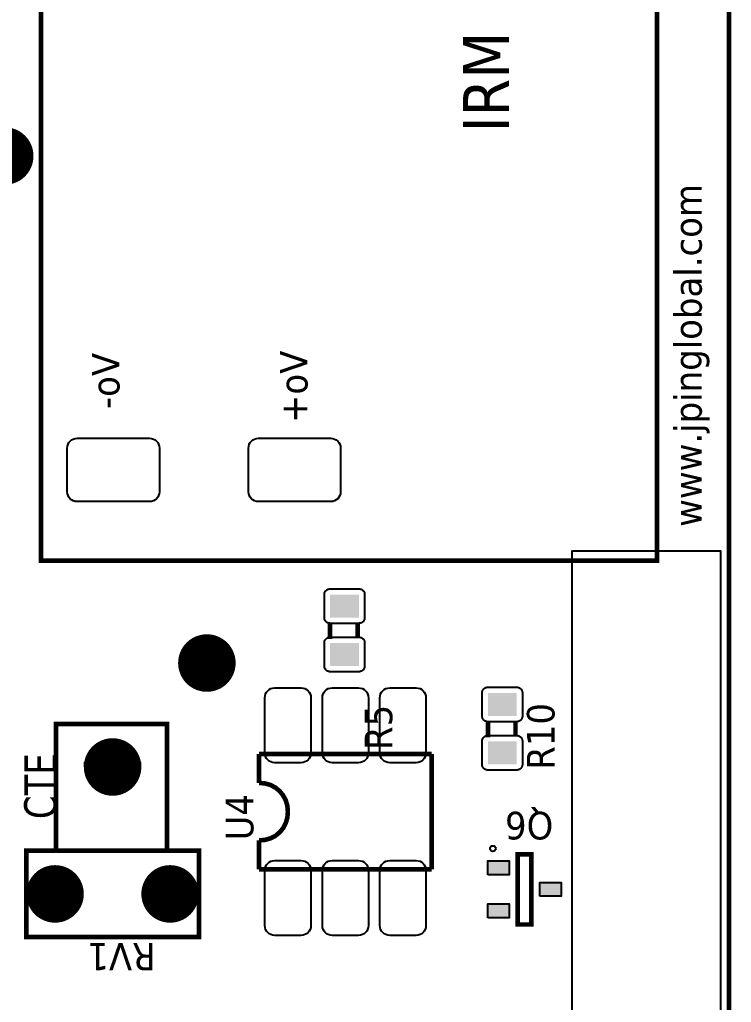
# Model space of a CAD drawing. Header units: millimetres. Extents: x 123.5 to 144.3, y 105.4 to 121.6.
# Drawn here: x 130.323 to 132.179, y 110.356 to 112.917 of the extents above; entities that cross this region are included whole.
import ezdxf

# ---------------------------------------------------------------- set-up
doc = ezdxf.new("R2010")
doc.units = ezdxf.units.MM
doc.layers.add('DESC', color=250, linetype='Continuous')
doc.styles.get("Standard").update_dxf_attribs({"font": 'tahoma.ttf'})

# ---------------------------------------------------------------- blocks, each defined once
blk = doc.blocks.new('RPAD')
blk.add_trace([(-0.5, -0.5), (-0.5, 0.5), (0.5, -0.5), (0.5, 0.5)])
blk = doc.blocks.new('EPAD')
at = {"const_width": 0.5}
blk.add_lwpolyline([(-0.25, 0, 1), (0.25, 0, 1)], format="xyb", close=True, dxfattribs=at)
blk = doc.blocks.new('CEGHV2')
for points, const_width in [([(126.3241, 109.9209), (131.1847, 109.9209), (131.1847, 113.926), (126.3241, 113.926), (126.3241, 109.9209)], 0.008), ([(126.3241, 109.9209), (131.1847, 109.9209), (131.1847, 113.926), (126.3241, 113.926), (126.3241, 109.9209)], 0.008), ([(126.3241, 109.9209), (131.1847, 109.9209), (131.1847, 113.926), (126.3241, 113.926), (126.3241, 109.9209)], 0.008), ([(127.5443, 110.8425), (127.6943, 110.8425), (127.6943, 111.1425), (127.5443, 111.1425), (127.5443, 110.8425)], 0.008), ([(127.5443, 110.8425), (127.6943, 110.8425), (127.6943, 111.1425), (127.5443, 111.1425), (127.5443, 110.8425)], 0.008), ([(127.5443, 110.8425), (127.6943, 110.8425), (127.6943, 111.1425), (127.5443, 111.1425), (127.5443, 110.8425)], 0.008), ([(128.1984, 110.0463), (130.2614, 110.0463), (130.2614, 111.1171), (128.1984, 111.1171), (128.1984, 110.0463)], 0.008), ([(128.1984, 110.0463), (130.2614, 110.0463), (130.2614, 111.1171), (128.1984, 111.1171), (128.1984, 110.0463)], 0.008), ([(128.1984, 110.0463), (130.2614, 110.0463), (130.2614, 111.1171), (128.1984, 111.1171), (128.1984, 110.0463)], 0.008), ([(127.6941, 110.898), (127.9146, 110.898), (127.9146, 111.0909), (127.6941, 111.0909), (127.6941, 110.898)], 0.008), ([(127.6941, 110.898), (127.9146, 110.898), (127.9146, 111.0909), (127.6941, 111.0909), (127.6941, 110.898)], 0.008), ([(127.6941, 110.898), (127.9146, 110.898), (127.9146, 111.0909), (127.6941, 111.0909), (127.6941, 110.898)], 0.008), ([(127.8443, 111.0425), (127.8443, 110.9425)], 0.008), ([(127.8443, 111.0425), (127.8443, 110.9425)], 0.008), ([(127.8443, 111.0425), (127.8443, 110.9425)], 0.008), ([(127.6622, 110.7378), (127.7122, 110.7378)], 0.008), ([(127.6622, 110.7378), (127.6622, 110.4378)], 0.008), ([(127.6622, 110.7378), (127.7122, 110.7378)], 0.008), ([(127.6622, 110.7378), (127.6622, 110.4378)], 0.008), ([(127.6622, 110.7378), (127.7122, 110.7378)], 0.008), ([(127.6622, 110.7378), (127.6622, 110.4378)], 0.008), ([(127.7622, 110.6878), (127.7518, 110.6887), (127.7422, 110.6915), (127.7337, 110.696), (127.7264, 110.7019), (127.7204, 110.7092), (127.716, 110.7177), (127.7132, 110.7273), (127.7122, 110.7378)], 0.008), ([(127.7622, 110.6878), (127.7518, 110.6887), (127.7422, 110.6915), (127.7337, 110.696), (127.7264, 110.7019), (127.7204, 110.7092), (127.716, 110.7177), (127.7132, 110.7273), (127.7122, 110.7378)], 0.008), ([(127.7622, 110.6878), (127.7518, 110.6887), (127.7422, 110.6915), (127.7337, 110.696), (127.7264, 110.7019), (127.7204, 110.7092), (127.716, 110.7177), (127.7132, 110.7273), (127.7122, 110.7378)], 0.008), ([(127.7622, 110.6878), (127.7724, 110.6887), (127.7819, 110.6915), (127.7904, 110.696), (127.7977, 110.7019), (127.8038, 110.7092), (127.8084, 110.7177), (127.8112, 110.7273), (127.8122, 110.7378)], 0.008), ([(127.7622, 110.6878), (127.7724, 110.6887), (127.7819, 110.6915), (127.7904, 110.696), (127.7977, 110.7019), (127.8038, 110.7092), (127.8084, 110.7177), (127.8112, 110.7273), (127.8122, 110.7378)], 0.008), ([(127.7622, 110.6878), (127.7724, 110.6887), (127.7819, 110.6915), (127.7904, 110.696), (127.7977, 110.7019), (127.8038, 110.7092), (127.8084, 110.7177), (127.8112, 110.7273), (127.8122, 110.7378)], 0.008), ([(127.8122, 110.7378), (127.8622, 110.7378)], 0.008), ([(127.8122, 110.7378), (127.8622, 110.7378)], 0.008), ([(127.8122, 110.7378), (127.8622, 110.7378)], 0.008), ([(127.8622, 110.7378), (127.8622, 110.4378)], 0.008), ([(127.8622, 110.7378), (127.8622, 110.4378)], 0.008), ([(127.8622, 110.7378), (127.8622, 110.4378)], 0.008), ([(128.0903, 110.6144), (128.0623, 110.6144)], 0.008), ([(128.0903, 110.6144), (128.0623, 110.6144)], 0.008), ([(128.0903, 110.6144), (128.0623, 110.6144)], 0.008), ([(128.0903, 110.5664), (128.0633, 110.5664)], 0.008), ([(128.0903, 110.5664), (128.0633, 110.5664)], 0.008), ([(128.0903, 110.5664), (128.0633, 110.5664)], 0.008), ([(127.6622, 110.4378), (127.8622, 110.4378)], 0.008), ([(127.6622, 110.4378), (127.8622, 110.4378)], 0.008), ([(127.6622, 110.4378), (127.8622, 110.4378)], 0.008), ([(127.9195, 110.3401), (127.8915, 110.3401)], 0.008), ([(127.9195, 110.3401), (127.8915, 110.3401)], 0.008), ([(127.9195, 110.3401), (127.8915, 110.3401)], 0.008), ([(127.5662, 110.2882), (127.5662, 110.2646), (127.6882, 110.2646), (127.6882, 110.2882), (127.5662, 110.2882)], 0.00787), ([(127.5662, 110.2882), (127.5662, 110.2646), (127.6882, 110.2646), (127.6882, 110.2882), (127.5662, 110.2882)], 0.00787), ([(127.5662, 110.2882), (127.5662, 110.2646), (127.6882, 110.2646), (127.6882, 110.2882), (127.5662, 110.2882)], 0.00787), ([(127.9195, 110.2921), (127.8925, 110.2921)], 0.008), ([(127.9195, 110.2921), (127.8925, 110.2921)], 0.008), ([(127.9195, 110.2921), (127.8925, 110.2921)], 0.008)]:
    blk.add_lwpolyline(points, dxfattribs=dict(const_width=const_width))
for points in [[(128.3179, 111.0712), (128.3939, 111.0712), (128.3973, 111.0708), (128.4005, 111.0698), (128.4034, 111.0683), (128.4059, 111.0662), (128.408, 111.0637), (128.4095, 111.0608), (128.4105, 111.0576), (128.4109, 111.0542), (128.4109, 110.9282), (128.4105, 110.9247), (128.4095, 110.9215), (128.408, 110.9186), (128.4059, 110.9161), (128.4034, 110.914), (128.4005, 110.9125), (128.3973, 110.9115), (128.3939, 110.9112), (128.3179, 110.9112), (128.3144, 110.9115), (128.3112, 110.9125), (128.3083, 110.914), (128.3058, 110.9161), (128.3037, 110.9186), (128.3022, 110.9215), (128.3012, 110.9247), (128.3009, 110.9282), (128.3009, 111.0542), (128.3012, 111.0576), (128.3022, 111.0608), (128.3037, 111.0637), (128.3058, 111.0662), (128.3083, 111.0683), (128.3112, 111.0698), (128.3144, 111.0708), (128.3179, 111.0712)], [(128.3179, 110.7562), (128.3939, 110.7562), (128.3973, 110.7559), (128.4005, 110.7549), (128.4034, 110.7533), (128.4059, 110.7513), (128.408, 110.7488), (128.4095, 110.7459), (128.4105, 110.7427), (128.4109, 110.7392), (128.4109, 110.6132), (128.4105, 110.6097), (128.4095, 110.6065), (128.408, 110.6036), (128.4059, 110.6011), (128.4034, 110.5991), (128.4005, 110.5975), (128.3973, 110.5965), (128.3939, 110.5962), (128.3179, 110.5962), (128.3144, 110.5965), (128.3112, 110.5975), (128.3083, 110.5991), (128.3058, 110.6011), (128.3037, 110.6036), (128.3022, 110.6065), (128.3012, 110.6097), (128.3009, 110.6132), (128.3009, 110.7392), (128.3012, 110.7427), (128.3022, 110.7459), (128.3037, 110.7488), (128.3058, 110.7513), (128.3083, 110.7533), (128.3112, 110.7549), (128.3144, 110.7559), (128.3179, 110.7562)], [(127.6772, 110.7108), (127.6772, 110.6648), (127.6769, 110.6613), (127.6759, 110.6581), (127.6744, 110.6552), (127.6723, 110.6527), (127.6698, 110.6506), (127.6669, 110.6491), (127.6637, 110.6481), (127.6602, 110.6478), (127.5642, 110.6478), (127.5608, 110.6481), (127.5576, 110.6491), (127.5547, 110.6506), (127.5522, 110.6527), (127.5501, 110.6552), (127.5486, 110.6581), (127.5476, 110.6613), (127.5472, 110.6648), (127.5472, 110.7108), (127.5476, 110.7143), (127.5486, 110.7175), (127.5501, 110.7204), (127.5522, 110.7229), (127.5547, 110.7249), (127.5576, 110.7265), (127.5608, 110.7274), (127.5642, 110.7278), (127.6602, 110.7278), (127.6637, 110.7274), (127.6669, 110.7265), (127.6698, 110.7249), (127.6723, 110.7229), (127.6744, 110.7204), (127.6759, 110.7175), (127.6769, 110.7143), (127.6772, 110.7108)], [(127.9772, 110.7108), (127.9772, 110.6648), (127.9769, 110.6613), (127.9759, 110.6581), (127.9744, 110.6552), (127.9723, 110.6527), (127.9698, 110.6506), (127.9669, 110.6491), (127.9637, 110.6481), (127.9602, 110.6478), (127.8642, 110.6478), (127.8608, 110.6481), (127.8576, 110.6491), (127.8547, 110.6506), (127.8522, 110.6527), (127.8501, 110.6552), (127.8486, 110.6581), (127.8476, 110.6613), (127.8472, 110.6648), (127.8472, 110.7108), (127.8476, 110.7143), (127.8486, 110.7175), (127.8501, 110.7204), (127.8522, 110.7229), (127.8547, 110.7249), (127.8576, 110.7265), (127.8608, 110.7274), (127.8642, 110.7278), (127.9602, 110.7278), (127.9637, 110.7274), (127.9669, 110.7265), (127.9698, 110.7249), (127.9723, 110.7229), (127.9744, 110.7204), (127.9759, 110.7175), (127.9769, 110.7143), (127.9772, 110.7108)], [(127.6772, 110.6108), (127.6772, 110.5648), (127.6769, 110.5613), (127.6759, 110.5581), (127.6744, 110.5552), (127.6723, 110.5527), (127.6698, 110.5506), (127.6669, 110.5491), (127.6637, 110.5481), (127.6602, 110.5478), (127.5642, 110.5478), (127.5608, 110.5481), (127.5576, 110.5491), (127.5547, 110.5506), (127.5522, 110.5527), (127.5501, 110.5552), (127.5486, 110.5581), (127.5476, 110.5613), (127.5472, 110.5648), (127.5472, 110.6108), (127.5476, 110.6143), (127.5486, 110.6175), (127.5501, 110.6204), (127.5522, 110.6229), (127.5547, 110.6249), (127.5576, 110.6265), (127.5608, 110.6274), (127.5642, 110.6278), (127.6602, 110.6278), (127.6637, 110.6274), (127.6669, 110.6265), (127.6698, 110.6249), (127.6723, 110.6229), (127.6744, 110.6204), (127.6759, 110.6175), (127.6769, 110.6143), (127.6772, 110.6108)], [(127.9772, 110.6108), (127.9772, 110.5648), (127.9769, 110.5613), (127.9759, 110.5581), (127.9744, 110.5552), (127.9723, 110.5527), (127.9698, 110.5506), (127.9669, 110.5491), (127.9637, 110.5481), (127.9602, 110.5478), (127.8642, 110.5478), (127.8608, 110.5481), (127.8576, 110.5491), (127.8547, 110.5506), (127.8522, 110.5527), (127.8501, 110.5552), (127.8486, 110.5581), (127.8476, 110.5613), (127.8472, 110.5648), (127.8472, 110.6108), (127.8476, 110.6143), (127.8486, 110.6175), (127.8501, 110.6204), (127.8522, 110.6229), (127.8547, 110.6249), (127.8576, 110.6265), (127.8608, 110.6274), (127.8642, 110.6278), (127.9602, 110.6278), (127.9637, 110.6274), (127.9669, 110.6265), (127.9698, 110.6249), (127.9723, 110.6229), (127.9744, 110.6204), (127.9759, 110.6175), (127.9769, 110.6143), (127.9772, 110.6108)], [(128.0553, 110.5544), (128.0153, 110.5544), (128.0143, 110.5544), (128.0133, 110.5546), (128.0123, 110.5548), (128.0114, 110.5551), (128.0105, 110.5555), (128.0097, 110.556), (128.0089, 110.5566), (128.0082, 110.5572), (128.0076, 110.558), (128.007, 110.5587), (128.0065, 110.5595), (128.0061, 110.5604), (128.0058, 110.5613), (128.0055, 110.5623), (128.0054, 110.5633), (128.0053, 110.5644), (128.0053, 110.6144), (128.0054, 110.6154), (128.0055, 110.6164), (128.0058, 110.6174), (128.0061, 110.6183), (128.0065, 110.6192), (128.007, 110.62), (128.0076, 110.6208), (128.0082, 110.6215), (128.0089, 110.6221), (128.0097, 110.6227), (128.0105, 110.6232), (128.0114, 110.6236), (128.0123, 110.6239), (128.0133, 110.6242), (128.0143, 110.6243), (128.0153, 110.6244), (128.0553, 110.6244), (128.0564, 110.6243), (128.0574, 110.6242), (128.0583, 110.6239), (128.0593, 110.6236), (128.0601, 110.6232), (128.061, 110.6227), (128.0617, 110.6221), (128.0624, 110.6215), (128.0631, 110.6208), (128.0636, 110.62), (128.0641, 110.6192), (128.0646, 110.6183), (128.0649, 110.6174), (128.0651, 110.6164), (128.0653, 110.6154), (128.0653, 110.6144), (128.0653, 110.5644), (128.0653, 110.5633), (128.0651, 110.5623), (128.0649, 110.5613), (128.0646, 110.5604), (128.0641, 110.5595), (128.0636, 110.5587), (128.0631, 110.558), (128.0624, 110.5572), (128.0617, 110.5566), (128.061, 110.556), (128.0601, 110.5555), (128.0593, 110.5551), (128.0583, 110.5548), (128.0574, 110.5546), (128.0564, 110.5544), (128.0553, 110.5544)], [(128.1393, 110.5544), (128.0993, 110.5544), (128.0983, 110.5544), (128.0973, 110.5546), (128.0963, 110.5548), (128.0954, 110.5551), (128.0945, 110.5555), (128.0937, 110.556), (128.0929, 110.5566), (128.0922, 110.5572), (128.0916, 110.558), (128.091, 110.5587), (128.0905, 110.5595), (128.0901, 110.5604), (128.0898, 110.5613), (128.0895, 110.5623), (128.0894, 110.5633), (128.0893, 110.5644), (128.0893, 110.6144), (128.0894, 110.6154), (128.0895, 110.6164), (128.0898, 110.6174), (128.0901, 110.6183), (128.0905, 110.6192), (128.091, 110.62), (128.0916, 110.6208), (128.0922, 110.6215), (128.0929, 110.6221), (128.0937, 110.6227), (128.0945, 110.6232), (128.0954, 110.6236), (128.0963, 110.6239), (128.0973, 110.6242), (128.0983, 110.6243), (128.0993, 110.6244), (128.1393, 110.6244), (128.1404, 110.6243), (128.1414, 110.6242), (128.1423, 110.6239), (128.1433, 110.6236), (128.1441, 110.6232), (128.145, 110.6227), (128.1457, 110.6221), (128.1464, 110.6215), (128.1471, 110.6208), (128.1476, 110.62), (128.1481, 110.6192), (128.1486, 110.6183), (128.1489, 110.6174), (128.1491, 110.6164), (128.1493, 110.6154), (128.1493, 110.6144), (128.1493, 110.5644), (128.1493, 110.5633), (128.1491, 110.5623), (128.1489, 110.5613), (128.1486, 110.5604), (128.1481, 110.5595), (128.1476, 110.5587), (128.1471, 110.558), (128.1464, 110.5572), (128.1457, 110.5566), (128.145, 110.556), (128.1441, 110.5555), (128.1433, 110.5551), (128.1423, 110.5548), (128.1414, 110.5546), (128.1404, 110.5544), (128.1393, 110.5544)], [(127.6772, 110.5108), (127.6772, 110.4648), (127.6769, 110.4613), (127.6759, 110.4581), (127.6744, 110.4552), (127.6723, 110.4527), (127.6698, 110.4506), (127.6669, 110.4491), (127.6637, 110.4481), (127.6602, 110.4478), (127.5642, 110.4478), (127.5608, 110.4481), (127.5576, 110.4491), (127.5547, 110.4506), (127.5522, 110.4527), (127.5501, 110.4552), (127.5486, 110.4581), (127.5476, 110.4613), (127.5472, 110.4648), (127.5472, 110.5108), (127.5476, 110.5143), (127.5486, 110.5175), (127.5501, 110.5204), (127.5522, 110.5229), (127.5547, 110.5249), (127.5576, 110.5265), (127.5608, 110.5274), (127.5642, 110.5278), (127.6602, 110.5278), (127.6637, 110.5274), (127.6669, 110.5265), (127.6698, 110.5249), (127.6723, 110.5229), (127.6744, 110.5204), (127.6759, 110.5175), (127.6769, 110.5143), (127.6772, 110.5108)], [(127.9772, 110.5108), (127.9772, 110.4648), (127.9769, 110.4613), (127.9759, 110.4581), (127.9744, 110.4552), (127.9723, 110.4527), (127.9698, 110.4506), (127.9669, 110.4491), (127.9637, 110.4481), (127.9602, 110.4478), (127.8642, 110.4478), (127.8608, 110.4481), (127.8576, 110.4491), (127.8547, 110.4506), (127.8522, 110.4527), (127.8501, 110.4552), (127.8486, 110.4581), (127.8476, 110.4613), (127.8472, 110.4648), (127.8472, 110.5108), (127.8476, 110.5143), (127.8486, 110.5175), (127.8501, 110.5204), (127.8522, 110.5229), (127.8547, 110.5249), (127.8576, 110.5265), (127.8608, 110.5274), (127.8642, 110.5278), (127.9602, 110.5278), (127.9637, 110.5274), (127.9669, 110.5265), (127.9698, 110.5249), (127.9723, 110.5229), (127.9744, 110.5204), (127.9759, 110.5175), (127.9769, 110.5143), (127.9772, 110.5108)], [(127.8845, 110.2801), (127.8445, 110.2801), (127.8434, 110.2802), (127.8424, 110.2803), (127.8415, 110.2806), (127.8406, 110.2809), (127.8397, 110.2813), (127.8389, 110.2818), (127.8381, 110.2824), (127.8374, 110.283), (127.8367, 110.2837), (127.8362, 110.2845), (127.8357, 110.2853), (127.8353, 110.2862), (127.8349, 110.2871), (127.8347, 110.2881), (127.8345, 110.2891), (127.8345, 110.2901), (127.8345, 110.3401), (127.8345, 110.3412), (127.8347, 110.3422), (127.8349, 110.3431), (127.8353, 110.3441), (127.8357, 110.3449), (127.8362, 110.3458), (127.8367, 110.3465), (127.8374, 110.3472), (127.8381, 110.3479), (127.8389, 110.3485), (127.8397, 110.3489), (127.8406, 110.3494), (127.8415, 110.3497), (127.8424, 110.3499), (127.8434, 110.3501), (127.8445, 110.3501), (127.8845, 110.3501), (127.8855, 110.3501), (127.8865, 110.3499), (127.8875, 110.3497), (127.8884, 110.3494), (127.8893, 110.3489), (127.8901, 110.3485), (127.8909, 110.3479), (127.8916, 110.3472), (127.8922, 110.3465), (127.8928, 110.3458), (127.8933, 110.3449), (127.8937, 110.3441), (127.894, 110.3431), (127.8943, 110.3422), (127.8944, 110.3412), (127.8945, 110.3401), (127.8945, 110.2901), (127.8944, 110.2891), (127.8943, 110.2881), (127.894, 110.2871), (127.8937, 110.2862), (127.8933, 110.2853), (127.8928, 110.2845), (127.8922, 110.2837), (127.8916, 110.283), (127.8909, 110.2824), (127.8901, 110.2818), (127.8893, 110.2813), (127.8884, 110.2809), (127.8875, 110.2806), (127.8865, 110.2803), (127.8855, 110.2802), (127.8845, 110.2801)], [(127.9685, 110.2801), (127.9285, 110.2801), (127.9274, 110.2802), (127.9264, 110.2803), (127.9255, 110.2806), (127.9246, 110.2809), (127.9237, 110.2813), (127.9229, 110.2818), (127.9221, 110.2824), (127.9214, 110.283), (127.9207, 110.2837), (127.9202, 110.2845), (127.9197, 110.2853), (127.9193, 110.2862), (127.9189, 110.2871), (127.9187, 110.2881), (127.9185, 110.2891), (127.9185, 110.2901), (127.9185, 110.3401), (127.9185, 110.3412), (127.9187, 110.3422), (127.9189, 110.3431), (127.9193, 110.3441), (127.9197, 110.3449), (127.9202, 110.3458), (127.9207, 110.3465), (127.9214, 110.3472), (127.9221, 110.3479), (127.9229, 110.3485), (127.9237, 110.3489), (127.9246, 110.3494), (127.9255, 110.3497), (127.9264, 110.3499), (127.9274, 110.3501), (127.9285, 110.3501), (127.9685, 110.3501), (127.9695, 110.3501), (127.9705, 110.3499), (127.9715, 110.3497), (127.9724, 110.3494), (127.9733, 110.3489), (127.9741, 110.3485), (127.9749, 110.3479), (127.9756, 110.3472), (127.9762, 110.3465), (127.9768, 110.3458), (127.9773, 110.3449), (127.9777, 110.3441), (127.978, 110.3431), (127.9783, 110.3422), (127.9784, 110.3412), (127.9785, 110.3401), (127.9785, 110.2901), (127.9784, 110.2891), (127.9783, 110.2881), (127.978, 110.2871), (127.9777, 110.2862), (127.9773, 110.2853), (127.9768, 110.2845), (127.9762, 110.2837), (127.9756, 110.283), (127.9749, 110.2824), (127.9741, 110.2818), (127.9733, 110.2813), (127.9724, 110.2809), (127.9715, 110.2806), (127.9705, 110.2803), (127.9695, 110.2802), (127.9685, 110.2801)], [(127.5778, 110.3401), (127.6018, 110.3401), (127.6018, 110.3031), (127.5778, 110.3031), (127.5778, 110.3401)], [(127.6526, 110.3401), (127.6766, 110.3401), (127.6766, 110.3031), (127.6526, 110.3031), (127.6526, 110.3401)], [(127.6152, 110.2496), (127.6392, 110.2496), (127.6392, 110.2126), (127.6152, 110.2126), (127.6152, 110.2496)]]:
    blk.add_lwpolyline(points, close=True)
blk.add_lwpolyline([(127.1059, 109.9352), (128.2148, 109.9352), (128.2148, 110.1943), (127.1059, 110.1943), (127.1059, 109.9352)])
blk.add_circle((127.6981, 110.3315), 0.00492)
blk.add_circle((127.6981, 110.3315), 0.00492)
blk.add_circle((127.6981, 110.3315), 0.00492)
for name, p, xscale, yscale in [('EPAD', (128.9013, 111.18), 0.1, 0.1), ('EPAD', (127.6193, 111.0925), 0.1, 0.1), ('EPAD', (127.8398, 110.9925), 0.1, 0.1), ('EPAD', (127.6193, 110.8925), 0.1, 0.1), ('EPAD', (128.0204, 110.8286), 0.1, 0.1), ('RPAD', (127.5898, 110.3216), 0.024, 0.037), ('RPAD', (127.6646, 110.3216), 0.024, 0.037), ('RPAD', (127.6272, 110.2311), 0.024, 0.037)]:
    blk.add_blockref(name, p, dxfattribs=dict(xscale=xscale, yscale=yscale))
at = {"xscale": 0.04, "yscale": 0.05, "rotation": 180}
for p in [(128.0353, 110.5894), (128.1193, 110.5894), (127.8645, 110.3151), (127.9485, 110.3151)]:
    blk.add_blockref('RPAD', p, dxfattribs=at)
for s, height, width, p in [('CTE', 0.056, 0.892857, (127.7493, 111.0902)), ('CTE', 0.056, 0.892857, (127.7493, 111.0902)), ('CTE', 0.056, 0.892857, (127.7493, 111.0902)), ('U4', 0.048, 1.041667, (127.7122, 110.7478)), ('U4', 0.048, 1.041667, (127.7122, 110.7478)), ('U4', 0.048, 1.041667, (127.7122, 110.7478)), ('R5', 0.048, 1.041667, (127.8693, 110.5064)), ('R5', 0.048, 1.041667, (127.8693, 110.5064)), ('R5', 0.048, 1.041667, (127.8693, 110.5064)), ('R10', 0.048, 1.041667, (127.8349, 110.2243)), ('R10', 0.048, 1.041667, (127.8349, 110.2243)), ('R10', 0.048, 1.041667, (127.8349, 110.2243)), ('www.jpinglobal.com', 0.048, 1.041667, (128.257, 109.9684)), ('www.jpinglobal.com', 0.048, 1.041667, (128.257, 109.9684)), ('www.jpinglobal.com', 0.048, 1.041667, (128.257, 109.9684))]:
    blk.add_text(s, height=height, dxfattribs=dict(width=width)).set_placement(p)
at = {"width": 1.041667}
for s, p in [('RV1', (127.5343, 110.9175)), ('RV1', (127.5343, 110.9175)), ('RV1', (127.5343, 110.9175)), ('Q6', (127.7619, 110.2264)), ('Q6', (127.7619, 110.2264)), ('Q6', (127.7619, 110.2264))]:
    blk.add_text(s, height=0.048, rotation=90, dxfattribs=at).set_placement(p)
at = {"text_generation_flag": 2, "width": 1.041667}
for s, p in [('Vo-', (128.5593, 110.9805)), ('Vo-', (128.5593, 110.9805)), ('Vo-', (128.5593, 110.9805)), ('Vo+', (128.5632, 110.6537)), ('Vo+', (128.5632, 110.6537)), ('Vo+', (128.5632, 110.6537))]:
    blk.add_text(s, height=0.048, dxfattribs=at).set_placement(p)
blk.add_text('IRM', height=0.08).set_placement((128.9422, 110.3033))
blk.add_text('IRM', height=0.08).set_placement((128.9422, 110.3033))
blk.add_text('IRM', height=0.08).set_placement((128.9422, 110.3033))

msp = doc.modelspace()

# ---------------------------------------------------------------- block references
at = {"layer": 'DESC', "xscale": 1.5, "yscale": 1.5, "zscale": 1.5, "rotation": 90}
msp.add_blockref('CEGHV2', (297.054, -80.7908), dxfattribs=at)

doc.saveas('drawing.dxf')
